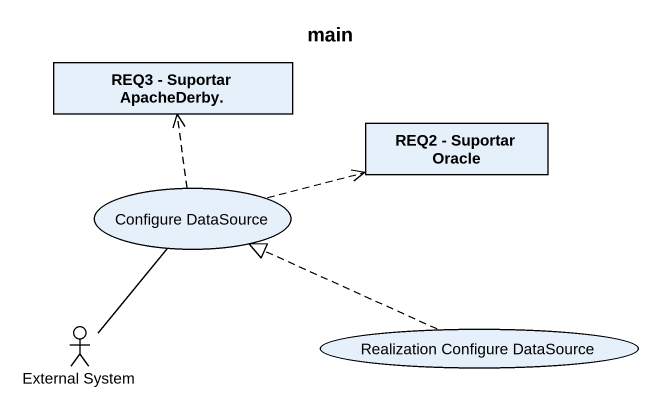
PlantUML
@startuml
title main
allowmixing
hide circle
hide empty members
class "REQ3 - Suportar ApacheDerby." as REQ3_Suportar_ApacheDerby
class "REQ2 - Suportar Oracle" as REQ2_Suportar_Oracle
usecase "Configure DataSource" as Configure_DataSource
actor "External System" as External_System
usecase "Realization Configure DataSource" as Realization_Configure
Configure_DataSource .up.> REQ3_Suportar_ApacheDerby
Configure_DataSource .right.> REQ2_Suportar_Oracle
External_System -up- Configure_DataSource
Realization_Configure .left.|> Configure_DataSource
@enduml
